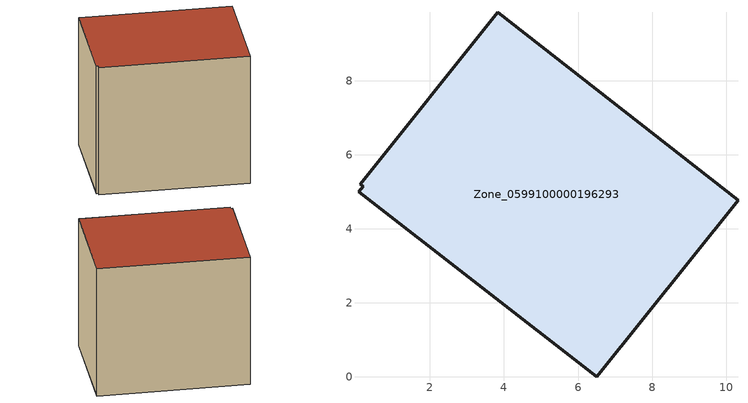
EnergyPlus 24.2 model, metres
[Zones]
Zone_0599100000196293
 floor ground (C_G): 0.2,5.15 0.12,5.21 3.83,9.85 10.32,4.77 6.51,0 0.07,5 z0.54
 wall outside (C_F): 6.51,0 10.32,4.77 3.83,9.85 0.12,5.21 0.2,5.15 0.07,5 6.51,0 z0.54:8.03
 roof outside (C_R): 0.2,5.15 0.07,5 6.51,0 10.32,4.77 3.83,9.85 0.12,5.21 z8.03
[BUILDING]
Pand.0599100000196293: North Axis=0; Terrain=City; Loads Convergence Tolerance Value=0.04; Temperature Convergence Tolerance Value=0.4; Solar Distribution=FullExterior; Maximum Number of Warmup Days=25; Minimum Number of Warmup Days=1
[Site:Location]
Rotterdam.The.Hague.AP_ZH_NLD Design_Conditions: Latitude=51.96; Longitude=4.45; Time Zone=1; Elevation=-4.5
[SITE:GROUNDTEMPERATURE:BUILDINGSURFACE]
18, 18, 18, 18, 18, 18, 18, 18, 18, 18, 18, 18
[MATERIAL] Thermal Absorptance=0.9; Solar Absorptance=0.7; Visible Absorptance=0.7
Name | Roughness | Thickness | Conductivity | Density | Specific Heat
G.TI.1965-1974 | MediumSmooth | 0.15 | 0.882353 | 540 | 1210
F.TI.1965-1974 | Rough | 0.3 | 0.697674 | 1920 | 840
R.TI.1965-1974 | MediumRough | 0.2 | 0.232558 | 1500 | 1000
[CONSTRUCTION]
C_G: G.TI.1965-1974
C_F: F.TI.1965-1974
C_R: R.TI.1965-1974
[ZONE]
Zone_0599100000196293: Type=1; Multiplier=1; Ceiling Height=Autocalculate; Volume=Autocalculate; Floor Area=autocalculate; Part of Total Floor Area=Yes
[ZONEINFILTRATION:DESIGNFLOWRATE]
Infil_Zone_0599100000196293: Zone or ZoneList or Space or SpaceList=Zone_0599100000196293; Schedule=AlwaysOn; Design Flow Rate Calculation Method=Flow/Area; Flow Rate per Floor Area=0.003; Constant Term Coefficient=1; Temperature Term Coefficient=0; Velocity Term Coefficient=0; Velocity Squared Term Coefficient=0
[HVACTEMPLATE:ZONE:IDEALLOADSAIRSYSTEM]
Zone_0599100000196293: Maximum Heating Supply Air Temperature=50; Minimum Cooling Supply Air Temperature=13; Maximum Heating Supply Air Humidity Ratio=0.0156; Minimum Cooling Supply Air Humidity Ratio=0.0077; Heating Limit=NoLimit; Cooling Limit=NoLimit; Dehumidification Control Type=ConstantSensibleHeatRatio; Cooling Sensible Heat Ratio=0.7; Dehumidification Setpoint=60; Humidification Control Type=None; Humidification Setpoint=30; Outdoor Air Method=None; Outdoor Air Flow Rate per Person=0.00944; Outdoor Air Flow Rate per Zone Floor Area=0; Outdoor Air Flow Rate per Zone=0; Demand Controlled Ventilation Type=None; Outdoor Air Economizer Type=NoEconomizer; Heat Recovery Type=None; Sensible Heat Recovery Effectiveness=0.7; Latent Heat Recovery Effectiveness=0.65
[ZONECONTROL:THERMOSTAT]
ThermostatControl_Zone_0599100000196293: Zone or ZoneList=Zone_0599100000196293; Control Type Schedule=DualSetpointControlType; Control 1=Thermostat_Zone_0599100000196293; Temperature Difference Between Cutout And Setpoint=0
[THERMOSTATSETPOINT:DUALSETPOINT]
Thermostat_Zone_0599100000196293: Heating Setpoint Temperature Schedule=HeatingSetpoint_Zone_0599100000196293; Cooling Setpoint Temperature Schedule=CoolingSetpoint_Zone_0599100000196293
[SCHEDULE:COMPACT]
HeatingSetpoint_Zone_0599100000196293: Through: 12/31, For: AllDays, Until: 24:00, 21
CoolingSetpoint_Zone_0599100000196293: Through: 12/31, For: AllDays, Until: 24:00, 24
DualSetpointControlType: Through: 12/31, For: AllDays, Until: 24:00, 4
AlwaysOn: Through: 12/31, For: AllDays, Until: 24:00, 1
